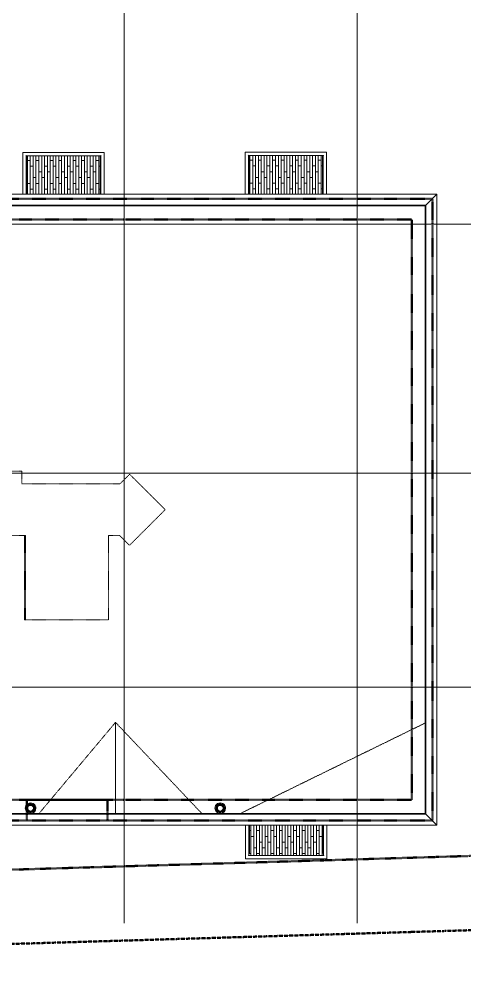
# Model space of a CAD drawing. Header units: inches. Extents: x -4235 to -464, y 9767 to 12359.
# Drawn here: x -2648 to -2024, y 9772 to 11104 of the extents above; entities that cross this region are included whole.
import ezdxf

# ---------------------------------------------------------------- set-up
doc = ezdxf.new("R2010")
doc.units = ezdxf.units.IN
doc.header["$MEASUREMENT"] = 0
for name, pattern in [('Dash 1_16_', [0.125, 0.0625, -0.0625]), ('Double Dash 3_8_', [1, 0.375, -0.125, 0.125, -0.125, 0.125, -0.125]), ('Grid Line 1_2_', [0.875, 0.5, -0.125, 0.125, -0.125])]:
    doc.linetypes.add(name, pattern=pattern)
for name, color, linetype, lineweight in [('A-FLOR-2', 7, 'Dash 1_16_', 9), ('A-FLOR-HRAL', 11, 'Continuous', 9), ('A-FLOR-PATT-1', 254, 'Continuous', 9), ('A-ROOF', 132, 'Continuous', 13), ('A-ROOF-1', 7, 'Dash 1_16_', 9), ('A-WALL-2', 113, 'Continuous', 9), ('C-PROP-LINE', 91, 'Double Dash 3_8_', 50), ('C-PROP-LINE-1', 91, 'Dash 1_16_', 50), ('M-EQPM', 50, 'Continuous', 9), ('S-GRID-1', 1, 'Grid Line 1_2_', 9)]:
    doc.layers.add(name, color=color, linetype=linetype, lineweight=lineweight)

# ---------------------------------------------------------------- blocks, each defined once
blk = doc.blocks.new('Basic Wall _ EXT - FIBER CEMENT - SMALL - ___-2145933-BACKGROUND - ROOF PLAN')
at = {"layer": 'A-WALL-2'}
for p, q in [((-3410.3, 10842.5), (-3394.9, 10858)), ((-2061.7, 10858), (-3394.9, 10858)), ((-2061.7, 10858), (-2077.2, 10842.5)), ((-3411, 10841.8), (-3410.6, 10842.3)), ((-2077.9, 10841.8), (-3411, 10841.8)), ((-3410.5, 10842.3), (-2077.4, 10842.3)), ((-2077.2, 10842.5), (-3410.3, 10842.5)), ((-2077.4, 10842.3), (-2077.9, 10841.8))]:
    blk.add_line(p, q, dxfattribs=at)
at = {"layer": 'A-WALL-2', "flags": 128}
for points in [[(-3410.6, 10842.3), (-3410.5, 10842.3), (-3410.5, 10842.3), (-3410.5, 10842.3)], [(-3410.5, 10842.3), (-3410.5, 10842.3), (-3410.5, 10842.3), (-3410.5, 10842.4), (-3410.4, 10842.4), (-3410.4, 10842.5), (-3410.3, 10842.5)], [(-2077.2, 10842.5), (-2077.2, 10842.5), (-2077.3, 10842.4), (-2077.3, 10842.4), (-2077.4, 10842.3), (-2077.4, 10842.3), (-2077.4, 10842.3)], [(-2077.4, 10842.3), (-2077.4, 10842.3), (-2077.4, 10842.3), (-2077.4, 10842.3)]]:
    blk.add_lwpolyline(points, dxfattribs=at)
blk = doc.blocks.new('Basic Wall _ EXT - FIBER CEMENT - SMALL - 1hr - ___-2145934-BACKGROUND - ROOF PLAN')
at = {"layer": 'A-WALL-2'}
for p, q in [((-2077.2, 10842.5), (-2061.7, 10858)), ((-2061.7, 9973.6), (-2061.7, 10858)), ((-2077.9, 10841.8), (-2077.4, 10842.3)), ((-2077.9, 9989.8), (-2077.9, 10841.8)), ((-2077.4, 10842.3), (-2077.4, 9989.3)), ((-2077.2, 9989.1), (-2077.2, 10842.5)), ((-2077.4, 9989.3), (-2077.9, 9989.8)), ((-2061.7, 9973.6), (-2077.2, 9989.1))]:
    blk.add_line(p, q, dxfattribs=at)
at = {"layer": 'A-WALL-2', "flags": 128}
for points in [[(-2077.4, 10842.3), (-2077.4, 10842.3), (-2077.4, 10842.3), (-2077.3, 10842.4), (-2077.3, 10842.4), (-2077.2, 10842.5), (-2077.2, 10842.5)], [(-2077.4, 10842.3), (-2077.4, 10842.3), (-2077.4, 10842.3), (-2077.4, 10842.3)], [(-2077.2, 9989.1), (-2077.2, 9989.1), (-2077.3, 9989.2), (-2077.3, 9989.2), (-2077.4, 9989.3), (-2077.4, 9989.3), (-2077.4, 9989.3)], [(-2077.4, 9989.3), (-2077.4, 9989.3), (-2077.4, 9989.3), (-2077.4, 9989.3)]]:
    blk.add_lwpolyline(points, dxfattribs=at)
blk = doc.blocks.new('Basic Wall _ EXT - FIBER CEMENT - SMALL - ___-2145937-BACKGROUND - ROOF PLAN')
at = {"layer": 'A-WALL-2'}
for p, q in [((-2077.2, 9989.1), (-3851.8, 9989.1)), ((-2077.4, 9989.3), (-3851.6, 9989.3)), ((-2077.9, 9989.8), (-3851.1, 9989.8)), ((-2077.9, 9989.8), (-2077.4, 9989.3)), ((-2077.2, 9989.1), (-2061.7, 9973.6)), ((-3867.3, 9973.6), (-2061.7, 9973.6))]:
    blk.add_line(p, q, dxfattribs=at)
at = {"layer": 'A-WALL-2', "flags": 128}
for points in [[(-2077.4, 9989.3), (-2077.4, 9989.3), (-2077.4, 9989.3), (-2077.4, 9989.3)], [(-2077.4, 9989.3), (-2077.4, 9989.3), (-2077.4, 9989.3), (-2077.3, 9989.2), (-2077.3, 9989.2), (-2077.2, 9989.1), (-2077.2, 9989.1)]]:
    blk.add_lwpolyline(points, dxfattribs=at)
blk = doc.blocks.new('Railing - Railing-2700266-BACKGROUND - ROOF PLAN')
at = {"layer": 'A-FLOR-HRAL'}
for p, q in [((-2216.5, 10917), (-2330.5, 10917)), ((-2330.5, 10917), (-2330.5, 10858)), ((-2325.8, 10912.3), (-2221.2, 10912.3)), ((-2325.8, 10858), (-2325.8, 10912.3)), ((-2221.2, 10912.3), (-2221.2, 10858)), ((-2216.5, 10858), (-2216.5, 10917))]:
    blk.add_line(p, q, dxfattribs=at)
for points, knots in [([(-2330.5, 10917), (-2330.5, 10917), (-2330.5, 10917), (-2330.5, 10917), (-2330.5, 10916.9), (-2330.4, 10916.9), (-2330.4, 10916.9), (-2330.4, 10916.9), (-2330.4, 10916.8), (-2330.3, 10916.8), (-2330.3, 10916.7), (-2330.2, 10916.7), (-2330.2, 10916.6), (-2330.1, 10916.6), (-2330.1, 10916.5)], [0, 0, 0, 0, 0.166667, 0.25, 0.333333, 0.416667, 0.458333, 0.5, 0.583333, 0.666667, 0.708333, 0.75, 0.833333, 1, 1, 1, 1]), ([(-2326.3, 10912.7), (-2326.2, 10912.7), (-2326.2, 10912.6), (-2326.1, 10912.6), (-2326.1, 10912.5), (-2326, 10912.5), (-2326, 10912.5), (-2326, 10912.4), (-2325.9, 10912.4), (-2325.9, 10912.4), (-2325.9, 10912.3), (-2325.8, 10912.3), (-2325.8, 10912.3), (-2325.8, 10912.3), (-2325.8, 10912.3)], [0, 0, 0, 0, 0.166667, 0.25, 0.333333, 0.375, 0.416667, 0.5, 0.541667, 0.583333, 0.666667, 0.75, 0.833333, 1, 1, 1, 1]), ([(-2220.7, 10912.7), (-2220.8, 10912.7), (-2220.8, 10912.6), (-2220.9, 10912.6), (-2221, 10912.5), (-2221, 10912.5), (-2221, 10912.5), (-2221.1, 10912.4), (-2221.1, 10912.4), (-2221.1, 10912.4), (-2221.1, 10912.3), (-2221.2, 10912.3), (-2221.2, 10912.3), (-2221.2, 10912.3), (-2221.2, 10912.3)], [0, 0, 0, 0, 0.166667, 0.25, 0.333333, 0.375, 0.416667, 0.5, 0.541667, 0.583333, 0.666667, 0.75, 0.833333, 1, 1, 1, 1]), ([(-2216.5, 10917), (-2216.5, 10917), (-2216.5, 10917), (-2216.5, 10917), (-2216.5, 10916.9), (-2216.6, 10916.9), (-2216.6, 10916.9), (-2216.6, 10916.9), (-2216.7, 10916.8), (-2216.7, 10916.8), (-2216.8, 10916.7), (-2216.8, 10916.7), (-2216.9, 10916.6), (-2216.9, 10916.6), (-2217, 10916.5)], [0, 0, 0, 0, 0.166667, 0.25, 0.333333, 0.416667, 0.458333, 0.5, 0.583333, 0.666667, 0.708333, 0.75, 0.833333, 1, 1, 1, 1])]:
    blk.add_open_spline(points, degree=3, knots=knots, dxfattribs=at)
blk = doc.blocks.new('Walls 118 - Walls 1-2567903-BACKGROUND - ROOF PLAN')
at = {"layer": 'A-WALL-2'}
for p, q in [((-2222.1, 10912.3), (-2222.1, 10858)), ((-2221.4, 10858), (-2221.4, 10912.3))]:
    blk.add_line(p, q, dxfattribs=at)
blk = doc.blocks.new('Walls 119 - Walls 1-2567922-BACKGROUND - ROOF PLAN')
at = {"layer": 'A-WALL-2'}
for p, q in [((-2325.6, 10912.3), (-2325.6, 10858)), ((-2324.9, 10858), (-2324.9, 10912.3))]:
    blk.add_line(p, q, dxfattribs=at)
blk = doc.blocks.new('Railing - Railing-2700276-BACKGROUND - ROOF PLAN')
at = {"layer": 'A-FLOR-HRAL'}
for p, q in [((-2330.1, 9973.6), (-2330.1, 9926.6)), ((-2325.4, 9931.3), (-2325.4, 9973.6)), ((-2220.8, 9973.6), (-2220.8, 9931.3)), ((-2216.1, 9926.6), (-2216.1, 9973.6)), ((-2330.1, 9926.6), (-2216.1, 9926.6)), ((-2220.8, 9931.3), (-2325.4, 9931.3))]:
    blk.add_line(p, q, dxfattribs=at)
for points, knots in [([(-2330.1, 9926.6), (-2330.1, 9926.6), (-2330.1, 9926.6), (-2330.1, 9926.6), (-2330.1, 9926.6), (-2330, 9926.7), (-2330, 9926.7), (-2330, 9926.7), (-2330, 9926.8), (-2329.9, 9926.8), (-2329.9, 9926.8), (-2329.8, 9926.9), (-2329.8, 9926.9), (-2329.7, 9927), (-2329.7, 9927)], [0, 0, 0, 0, 0.166667, 0.25, 0.333333, 0.416667, 0.458333, 0.5, 0.583333, 0.666667, 0.708333, 0.75, 0.833333, 1, 1, 1, 1]), ([(-2325.9, 9930.8), (-2325.8, 9930.9), (-2325.8, 9930.9), (-2325.7, 9931), (-2325.7, 9931.1), (-2325.6, 9931.1), (-2325.6, 9931.1), (-2325.6, 9931.2), (-2325.5, 9931.2), (-2325.5, 9931.2), (-2325.5, 9931.2), (-2325.4, 9931.3), (-2325.4, 9931.3), (-2325.4, 9931.3), (-2325.4, 9931.3)], [0, 0, 0, 0, 0.166667, 0.25, 0.333333, 0.375, 0.416667, 0.5, 0.541667, 0.583333, 0.666667, 0.75, 0.833333, 1, 1, 1, 1]), ([(-2220.3, 9930.8), (-2220.4, 9930.9), (-2220.4, 9930.9), (-2220.5, 9931), (-2220.6, 9931.1), (-2220.6, 9931.1), (-2220.6, 9931.1), (-2220.7, 9931.2), (-2220.7, 9931.2), (-2220.7, 9931.2), (-2220.7, 9931.2), (-2220.8, 9931.3), (-2220.8, 9931.3), (-2220.8, 9931.3), (-2220.8, 9931.3)], [0, 0, 0, 0, 0.166667, 0.25, 0.333333, 0.375, 0.416667, 0.5, 0.541667, 0.583333, 0.666667, 0.75, 0.833333, 1, 1, 1, 1]), ([(-2216.1, 9926.6), (-2216.1, 9926.6), (-2216.1, 9926.6), (-2216.1, 9926.6), (-2216.1, 9926.6), (-2216.2, 9926.7), (-2216.2, 9926.7), (-2216.2, 9926.7), (-2216.3, 9926.8), (-2216.3, 9926.8), (-2216.3, 9926.8), (-2216.4, 9926.9), (-2216.5, 9926.9), (-2216.5, 9927), (-2216.6, 9927)], [0, 0, 0, 0, 0.166667, 0.25, 0.333333, 0.416667, 0.458333, 0.5, 0.583333, 0.666667, 0.708333, 0.75, 0.833333, 1, 1, 1, 1])]:
    blk.add_open_spline(points, degree=3, knots=knots, dxfattribs=at)
blk = doc.blocks.new('Walls 44 - Walls 1-2569370-BACKGROUND - ROOF PLAN')
at = {"layer": 'A-WALL-2'}
for p, q in [((-2325.2, 9973.6), (-2325.2, 9933.8)), ((-2324.5, 9933.8), (-2324.5, 9973.6))]:
    blk.add_line(p, q, dxfattribs=at)
blk = doc.blocks.new('Railing - Railing-2572432-BACKGROUND - ROOF PLAN')
at = {"layer": 'A-FLOR-HRAL'}
for p, q in [((-2528.4, 10916.6), (-2642.5, 10916.6)), ((-2642.5, 10916.6), (-2642.5, 10858)), ((-2637.7, 10911.9), (-2533.1, 10911.9)), ((-2637.7, 10858), (-2637.7, 10911.9)), ((-2533.1, 10911.9), (-2533.1, 10858)), ((-2528.4, 10858), (-2528.4, 10916.6))]:
    blk.add_line(p, q, dxfattribs=at)
for points, knots in [([(-2642.5, 10916.6), (-2642.5, 10916.6), (-2642.5, 10916.6), (-2642.4, 10916.6), (-2642.4, 10916.6), (-2642.4, 10916.5), (-2642.3, 10916.5), (-2642.3, 10916.5), (-2642.3, 10916.5), (-2642.2, 10916.4), (-2642.2, 10916.4), (-2642.2, 10916.3), (-2642.1, 10916.3), (-2642, 10916.2), (-2642, 10916.2)], [0, 0, 0, 0, 0.166667, 0.25, 0.333333, 0.416667, 0.458333, 0.5, 0.583333, 0.666667, 0.708333, 0.75, 0.833333, 1, 1, 1, 1]), ([(-2638.2, 10912.4), (-2638.2, 10912.3), (-2638.1, 10912.3), (-2638, 10912.2), (-2638, 10912.2), (-2637.9, 10912.1), (-2637.9, 10912.1), (-2637.9, 10912.1), (-2637.9, 10912), (-2637.8, 10912), (-2637.8, 10912), (-2637.8, 10911.9), (-2637.7, 10911.9), (-2637.7, 10911.9), (-2637.7, 10911.9)], [0, 0, 0, 0, 0.166667, 0.25, 0.333333, 0.375, 0.416667, 0.5, 0.541667, 0.583333, 0.666667, 0.75, 0.833333, 1, 1, 1, 1]), ([(-2532.7, 10912.4), (-2532.7, 10912.3), (-2532.8, 10912.3), (-2532.8, 10912.2), (-2532.9, 10912.2), (-2532.9, 10912.1), (-2533, 10912.1), (-2533, 10912.1), (-2533, 10912), (-2533, 10912), (-2533.1, 10912), (-2533.1, 10911.9), (-2533.1, 10911.9), (-2533.1, 10911.9), (-2533.1, 10911.9)], [0, 0, 0, 0, 0.166667, 0.25, 0.333333, 0.375, 0.416667, 0.5, 0.541667, 0.583333, 0.666667, 0.75, 0.833333, 1, 1, 1, 1]), ([(-2528.4, 10916.6), (-2528.4, 10916.6), (-2528.4, 10916.6), (-2528.4, 10916.6), (-2528.5, 10916.6), (-2528.5, 10916.5), (-2528.5, 10916.5), (-2528.6, 10916.5), (-2528.6, 10916.5), (-2528.6, 10916.4), (-2528.7, 10916.4), (-2528.7, 10916.3), (-2528.8, 10916.3), (-2528.8, 10916.2), (-2528.9, 10916.2)], [0, 0, 0, 0, 0.166667, 0.25, 0.333333, 0.416667, 0.458333, 0.5, 0.583333, 0.666667, 0.708333, 0.75, 0.833333, 1, 1, 1, 1])]:
    blk.add_open_spline(points, degree=3, knots=knots, dxfattribs=at)
blk = doc.blocks.new('Walls 103 - Walls 1-2572478-BACKGROUND - ROOF PLAN')
at = {"layer": 'A-WALL-2'}
for p, q in [((-2534.1, 10911.9), (-2534.1, 10858)), ((-2533.3, 10858), (-2533.3, 10911.9))]:
    blk.add_line(p, q, dxfattribs=at)
blk = doc.blocks.new('Walls 104 - Walls 1-2572497-BACKGROUND - ROOF PLAN')
at = {"layer": 'A-WALL-2'}
for p, q in [((-2637.6, 10911.9), (-2637.6, 10858)), ((-2636.8, 10858), (-2636.8, 10911.9))]:
    blk.add_line(p, q, dxfattribs=at)
blk = doc.blocks.new('22142613 - Roof Drains - Type A - 15_ Strainer - 8_ Drain-V3-BACKGROUND - ROOF PLAN')
at = {"layer": 'M-EQPM'}
for p, q in [((-3564.8, 10002.1), (-3563.9, 10000.8)), ((-3563.2, 10003), (-3562.7, 10001.4)), ((-3559.6, 10001.4), (-3559.1, 10003)), ((-3558.5, 10000.8), (-3557.5, 10002.1)), ((-3568.7, 9997.4), (-3568.7, 9997.4)), ((-3567.2, 9997.2), (-3565.6, 9997.2)), ((-3566.9, 9999.1), (-3565.4, 9998.6)), ((-3566.8, 9995.4), (-3565.4, 9995.9)), ((-3566.1, 10000.8), (-3564.8, 9999.8)), ((-3565.9, 9993.7), (-3564.7, 9994.6)), ((-3565.2, 9997.6), (-3565.2, 9997.4)), ((-3564.5, 9992.4), (-3563.7, 9993.6)), ((-3562.8, 9991.6), (-3562.4, 9993)), ((-3560, 9993), (-3559.5, 9991.6)), ((-3558.7, 9993.6), (-3557.8, 9992.4)), ((-3557.6, 9994.6), (-3556.4, 9993.7)), ((-3557.5, 9999.8), (-3556.2, 10000.8)), ((-3557.2, 9997.4), (-3557.2, 9997.6)), ((-3557, 9995.9), (-3555.5, 9995.4)), ((-3556.9, 9998.6), (-3555.4, 9999.1)), ((-3556.7, 9997.2), (-3555.2, 9997.2)), ((-3553.7, 9997.4), (-3553.7, 9997.4))]:
    blk.add_line(p, q, dxfattribs=at)
at = {"layer": 'M-EQPM', "flags": 128}
for points in [[(-3563.9, 10000.8), (-3564.4, 10001.4), (-3564.8, 10002.1)], [(-3564.4, 10002.4), (-3564, 10001.7), (-3563.5, 10001)], [(-3562.7, 10001.4), (-3563, 10002.2), (-3563.2, 10003)], [(-3562.8, 10003.2), (-3562.5, 10002.4), (-3562.3, 10001.6)], [(-3561.4, 10001.7), (-3561.4, 10002.5), (-3561.4, 10003.4)], [(-3560.9, 10003.4), (-3560.9, 10002.5), (-3560.9, 10001.7)], [(-3560.1, 10001.6), (-3559.8, 10002.4), (-3559.6, 10003.2)], [(-3559.1, 10003), (-3559.4, 10002.2), (-3559.6, 10001.4)], [(-3558.8, 10001), (-3558.4, 10001.7), (-3557.9, 10002.4)], [(-3557.5, 10002.1), (-3558, 10001.4), (-3558.4, 10000.8)], [(-3567.2, 9997.7), (-3566.4, 9997.7), (-3565.6, 9997.6)], [(-3565.6, 9997.1), (-3566.4, 9997.2), (-3567.2, 9997.2)], [(-3567, 9995.9), (-3566.2, 9996.1), (-3565.5, 9996.3)], [(-3565.4, 9998.5), (-3566.2, 9998.8), (-3566.9, 9999.1)], [(-3566.8, 9999.6), (-3566, 9999.3), (-3565.3, 9999)], [(-3565.3, 9995.8), (-3566.1, 9995.6), (-3566.8, 9995.4)], [(-3566.2, 9994.1), (-3565.6, 9994.5), (-3564.9, 9995)], [(-3564.8, 9999.8), (-3565.5, 10000.3), (-3566.1, 10000.8)], [(-3564.7, 9994.6), (-3565.3, 9994.1), (-3565.9, 9993.7)], [(-3565.8, 10001.2), (-3565.2, 10000.7), (-3564.5, 10000.2)], [(-3564.9, 9992.7), (-3564.5, 9993.3), (-3564, 9993.9)], [(-3563.6, 9993.6), (-3564.1, 9993), (-3564.5, 9992.4)], [(-3563.3, 9991.8), (-3563.1, 9992.5), (-3562.8, 9993.2)], [(-3562.3, 9993), (-3562.6, 9992.3), (-3562.8, 9991.6)], [(-3561.4, 9991.4), (-3561.4, 9992.1), (-3561.4, 9992.9)], [(-3560.9, 9992.9), (-3560.9, 9992.1), (-3560.9, 9991.4)], [(-3559.5, 9991.6), (-3559.8, 9992.3), (-3560, 9993)], [(-3559.5, 9993.2), (-3559.3, 9992.5), (-3559.1, 9991.8)], [(-3557.8, 9992.4), (-3558.3, 9993), (-3558.7, 9993.6)], [(-3558.3, 9993.9), (-3557.9, 9993.3), (-3557.4, 9992.7)], [(-3557.8, 10000.2), (-3557.2, 10000.7), (-3556.5, 10001.2)], [(-3556.4, 9993.7), (-3557.1, 9994.1), (-3557.7, 9994.6)], [(-3556.2, 10000.8), (-3556.9, 10000.3), (-3557.5, 9999.8)], [(-3557.4, 9995), (-3556.8, 9994.5), (-3556.1, 9994.1)], [(-3557.1, 9999), (-3556.3, 9999.3), (-3555.6, 9999.6)], [(-3555.5, 9995.4), (-3556.3, 9995.6), (-3557, 9995.8)], [(-3555.4, 9999.1), (-3556.2, 9998.8), (-3556.9, 9998.5)], [(-3556.9, 9996.3), (-3556.1, 9996.1), (-3555.4, 9995.9)], [(-3556.8, 9997.6), (-3556, 9997.7), (-3555.2, 9997.7)], [(-3555.2, 9997.2), (-3556, 9997.2), (-3556.8, 9997.1)]]:
    blk.add_lwpolyline(points, dxfattribs=at)
at = {"layer": 'M-EQPM'}
for centre, major_axis, start_param, end_param in [((-3561.2, 9997.4), (7.5, 0), 0, 3.141593), ((-3561.2, 9997.4), (7.5, 0), 0, 3.141593), ((-3561.2, 9997.4), (6, 0), 2.230094, 2.456861), ((-3561.2, 9997.3), (4, 0), 0, 3.141593), ((-3561.2, 9997.4), (6, 0), 1.921009, 2.146732), ((-3561.2, 9997.4), (6, 0), 1.612475, 1.83765), ((-3561.2, 9997.3), (4.43, 0), 1.820803, 1.933842), ((-3561.2, 9997.3), (4.43, 0), 1.514279, 1.627314), ((-3561.2, 9997.4), (6, 0), 1.303943, 1.529118), ((-3561.2, 9997.3), (4.43, 0), 1.207751, 1.32079), ((-3561.2, 9997.4), (6, 0), 0.994861, 1.220584), ((-3561.2, 9997.4), (6, 0), 0.684732, 0.911499), ((-3561.2, 9997.4), (7.5, 0), 3.141593, 6.283185), ((-3561.2, 9997.4), (6, 0), 2.851802, 3.081699), ((-3561.2, 9997.4), (6, 0), 3.16507, 3.39675), ((-3561.2, 9997.4), (6, 0), 2.540227, 2.768432), ((-3561.2, 9997.4), (6, 0), 3.48012, 3.713498), ((-3561.2, 9997.4), (6, 0), 3.796864, 4.031687), ((-3561.2, 9997.3), (4.43, 0), 3.060354, 3.141593), ((-3561.2, 9997.3), (4.43, 0), 3.141593, 3.173424), ((-3561.2, 9997.3), (4.43, 0), 3.375724, 3.488791), ((-3561.2, 9997.3), (4.43, 0), 2.747406, 2.860472), ((-3561.2, 9997.3), (4, 0), 3.141593, 6.283185), ((-3561.2, 9997.3), (4.43, 0), 3.693397, 3.806455), ((-3561.2, 9997.3), (4.43, 0), 2.43676, 2.549818), ((-3561.2, 9997.4), (6, 0), 4.11505, 4.350924), ((-3561.2, 9997.3), (4.43, 0), 4.013027, 4.126075), ((-3561.2, 9997.3), (4.43, 0), 2.128072, 2.241119), ((-3561.2, 9997.3), (4.43, 0), 4.334077, 4.447116), ((-3561.2, 9997.4), (6, 0), 4.434283, 4.67071), ((-3561.2, 9997.3), (4.43, 0), 4.655871, 4.768907), ((-3561.2, 9997.4), (6, 0), 4.754068, 4.990495), ((-3561.2, 9997.3), (4.43, 0), 4.977662, 5.090701), ((-3561.2, 9997.4), (6, 0), 5.073854, 5.309728), ((-3561.2, 9997.3), (4.43, 0), 0.900473, 1.013521), ((-3561.2, 9997.3), (4.43, 0), 5.298703, 5.411751), ((-3561.2, 9997.3), (4.43, 0), 0.591774, 0.704832), ((-3561.2, 9997.3), (4.43, 0), 5.618323, 5.731381), ((-3561.2, 9997.4), (6, 0), 5.393091, 5.627914), ((-3561.2, 9997.3), (4.43, 0), 0.28112, 0.394187), ((-3561.2, 9997.3), (4.43, 0), 5.935987, 6.049054), ((-3561.2, 9997.3), (4.43, 0), 0, 0.081239), ((-3561.2, 9997.3), (4.43, 0), 6.251354, 6.283185), ((-3561.2, 9997.4), (6, 0), 0.373161, 0.601365), ((-3561.2, 9997.4), (6, 0), 5.71128, 5.944658), ((-3561.2, 9997.4), (6, 0), 0.059893, 0.289791), ((-3561.2, 9997.4), (6, 0), 6.028028, 6.259707)]:
    blk.add_ellipse(centre, major_axis=major_axis, ratio=0.999788, start_param=start_param, end_param=end_param, dxfattribs=at)
blk = doc.blocks.new('Walls 5 - Walls 1-2855689-BACKGROUND - ROOF PLAN')
at = {"layer": 'A-WALL-2'}
for p, q in [((-2221.7, 9973.6), (-2221.7, 9933.8)), ((-2221, 9933.8), (-2221, 9973.6))]:
    blk.add_line(p, q, dxfattribs=at)
blk = doc.blocks.new('Family - ___-1878357-BACKGROUND - ROOF PLAN')
at = {"layer": 'C-PROP-LINE'}
for p, q in [((-2096.4, 9823.9), (-1939.8, 9828.6)), ((-3831.8, 9772), (-2096.4, 9823.9))]:
    blk.add_line(p, q, dxfattribs=at)
blk = doc.blocks.new('Family - ___-2835860-BACKGROUND - ROOF PLAN')
at = {"layer": 'C-PROP-LINE-1'}
for p, q in [((-2067.9, 10851.4), (-3401.4, 10851.4)), ((-2067.9, 9980.2), (-2067.9, 10851.4)), ((-2636.9, 10009.1), (-2636.9, 9980.2)), ((-2523.7, 10009.1), (-2636.9, 10009.1)), ((-2523.7, 9980.2), (-2523.7, 10009.1)), ((-2636.9, 9980.2), (-3860.7, 9980.2)), ((-2067.9, 9980.2), (-2523.7, 9980.2))]:
    blk.add_line(p, q, dxfattribs=at)
blk = doc.blocks.new('Family - ___-2835903-BACKGROUND - ROOF PLAN')
at = {"layer": 'C-PROP-LINE-1'}
for p, q in [((-2096.8, 10822.5), (-3400.9, 10822.5)), ((-2096.8, 10009.1), (-2096.8, 10822.5)), ((-2096.8, 10009.1), (-3831.8, 10009.1))]:
    blk.add_line(p, q, dxfattribs=at)
blk = doc.blocks.new('Family - ___-2835932-BACKGROUND - ROOF PLAN')
at = {"layer": 'C-PROP-LINE-1'}
for p, q in [((-2067.9, 10851.4), (-3401.4, 10851.4)), ((-2067.9, 9980.2), (-2067.9, 10851.4)), ((-2067.9, 9980.2), (-3860.7, 9980.2))]:
    blk.add_line(p, q, dxfattribs=at)
blk = doc.blocks.new('Family - ___-2855424-BACKGROUND - ROOF PLAN')
at = {"layer": 'C-PROP-LINE-1'}
blk.add_line((-3987.1, 9871.4), (-600.6, 9972.8), dxfattribs=at)

msp = doc.modelspace()

# ---------------------------------------------------------------- hatches: boundary and pattern name
at = {"layer": 'A-FLOR-PATT-1'}
h = msp.add_hatch(dxfattribs=at)
h.set_pattern_fill('FP_16', color=256, style=0, pattern_type=2)
h.set_pattern_definition([(270, (-3303.971, 9809.277), (4, 2e-16), []), (0, (-3303.971, 9809.277), (8, 8), [4, -28]), (0, (-3299.971, 9793.277), (8, 8), [4, -28])])
h.paths.add_polyline_path([(-2637.7, 10858), (-2637.6, 10858), (-2637.6, 10911.9), (-2637.7, 10911.9), (-2637.7, 10859)], flags=0)
h.paths.add_polyline_path([(-2636.8, 10858), (-2534.1, 10858), (-2534.1, 10911.9), (-2636.8, 10911.9), (-2636.8, 10859)], flags=0)
h.paths.add_polyline_path([(-2533.1, 10858), (-2533.1, 10911.9), (-2533.3, 10911.9), (-2533.3, 10858), (-2533.3, 10858)], flags=0)
h = msp.add_hatch(dxfattribs=at)
h.set_pattern_fill('FP_4', color=256, style=0, pattern_type=2)
h.set_pattern_definition([(270, (-2992.047, 9809.639), (4, 2e-16), []), (0, (-2992.047, 9809.639), (8, 8), [4, -28]), (0, (-2988.047, 9793.639), (8, 8), [4, -28])])
h.paths.add_polyline_path([(-2267, 10858), (-2222.1, 10858), (-2222.1, 10912.3), (-2324.9, 10912.3), (-2324.9, 10858), (-2295, 10858)], flags=0)
h.paths.add_polyline_path([(-2325.6, 10858), (-2325.6, 10912.3), (-2325.8, 10912.3), (-2325.8, 10858)], flags=0)
h.paths.add_polyline_path([(-2221.4, 10858), (-2221.2, 10858), (-2221.3, 10912.3), (-2221.4, 10912.3), (-2221.4, 10859)], flags=0)
h = msp.add_hatch(dxfattribs=at)
h.set_pattern_fill('FP_9', color=256, style=0, pattern_type=2)
h.set_pattern_definition([(90, (-1554.576, 11021.939), (-4, 2e-16), []), (180, (-1554.576, 11021.939), (-8, -8), [4, -28]), (180, (-1558.576, 11037.939), (-8, -8), [4, -28])])
h.paths.add_polyline_path([(-2323, 9931.3), (-2220.8, 9931.3), (-2220.8, 9973.6), (-2221, 9973.6), (-2221, 9934.3), (-2221.1, 9934.2), (-2221.3, 9934.1), (-2221.5, 9934.1), (-2221.6, 9934.2), (-2221.7, 9934.3), (-2221.7, 9934.7), (-2221.7, 9973.6), (-2324.5, 9973.6), (-2324.5, 9934.3), (-2324.6, 9934.2), (-2324.8, 9934.1), (-2325, 9934.1), (-2325.1, 9934.2), (-2325.2, 9934.3), (-2325.2, 9934.7), (-2325.2, 9973.6), (-2325.4, 9973.6), (-2325.4, 9931.3), (-2323.1, 9931.3)], flags=0)

# ---------------------------------------------------------------- linework, layer by layer
at = {"layer": 'A-FLOR-2'}
for p, q in [((-2644, 10470), (-2785.5, 10470)), ((-2644, 10452), (-2644, 10470)), ((-2492.7, 10465.6), (-2506.3, 10452)), ((-2442.8, 10415.8), (-2492.7, 10465.6)), ((-2506.3, 10452), (-2644, 10452)), ((-2492.7, 10365.9), (-2442.8, 10415.8)), ((-2738.7, 10379.5), (-2638.6, 10379.5)), ((-2638.6, 10379.5), (-2638.6, 10261.6)), ((-2522.1, 10261.6), (-2522.1, 10379.5)), ((-2522.1, 10379.5), (-2506.3, 10379.5)), ((-2506.3, 10379.5), (-2492.7, 10365.9)), ((-2638.6, 10261.6), (-2522.1, 10261.6))]:
    msp.add_line(p, q, dxfattribs=at)
at = {"layer": 'A-ROOF'}
msp.add_line((-2512.4, 10117.7), (-2512.4, 9989.8), dxfattribs=at)
at = {"layer": 'A-ROOF-1'}
for p, q in [((-2639.9, 10261.6), (-2639.9, 10379.5)), ((-2638.6, 10261.6), (-2639.9, 10261.6)), ((-2619.8, 9989.8), (-2512.4, 10117.7)), ((-2512.4, 10117.7), (-2391.2, 9989.8)), ((-2337.6, 9989.8), (-2077.9, 10116.9))]:
    msp.add_line(p, q, dxfattribs=at)
at = {"layer": 'S-GRID-1'}
for p, q in [((-2500.3, 9836.2), (-2500.3, 12310.3)), ((-2173.3, 9836.2), (-2173.3, 12310.3)), ((-464.5, 10816.2), (-4185.7, 10816.2)), ((-464.5, 10467.2), (-4185.7, 10467.2)), ((-464.5, 10167.2), (-4185.7, 10167.2))]:
    msp.add_line(p, q, dxfattribs=at)

# ---------------------------------------------------------------- block references
at = {"layer": 'A-FLOR-HRAL'}
for name in ['Railing - Railing-2572432-BACKGROUND - ROOF PLAN', 'Railing - Railing-2700266-BACKGROUND - ROOF PLAN', 'Railing - Railing-2700276-BACKGROUND - ROOF PLAN']:
    msp.add_blockref(name, (0, 0), dxfattribs=at)
at = {"layer": 'A-WALL-2'}
for name in ['Walls 104 - Walls 1-2572497-BACKGROUND - ROOF PLAN', 'Walls 103 - Walls 1-2572478-BACKGROUND - ROOF PLAN', 'Walls 119 - Walls 1-2567922-BACKGROUND - ROOF PLAN', 'Walls 118 - Walls 1-2567903-BACKGROUND - ROOF PLAN', 'Basic Wall _ EXT - FIBER CEMENT - SMALL - ___-2145933-BACKGROUND - ROOF PLAN', 'Basic Wall _ EXT - FIBER CEMENT - SMALL - 1hr - ___-2145934-BACKGROUND - ROOF PLAN', 'Basic Wall _ EXT - FIBER CEMENT - SMALL - ___-2145937-BACKGROUND - ROOF PLAN', 'Walls 44 - Walls 1-2569370-BACKGROUND - ROOF PLAN', 'Walls 5 - Walls 1-2855689-BACKGROUND - ROOF PLAN']:
    msp.add_blockref(name, (0, 0), dxfattribs=at)
at = {"layer": 'C-PROP-LINE'}
msp.add_blockref('Family - ___-1878357-BACKGROUND - ROOF PLAN', (0, 0), dxfattribs=at)
at = {"layer": 'C-PROP-LINE-1'}
for name in ['Family - ___-2835860-BACKGROUND - ROOF PLAN', 'Family - ___-2835932-BACKGROUND - ROOF PLAN', 'Family - ___-2835903-BACKGROUND - ROOF PLAN', 'Family - ___-2855424-BACKGROUND - ROOF PLAN']:
    msp.add_blockref(name, (0, 0), dxfattribs=at)
at = {"layer": 'M-EQPM'}
for p in [(929.7, 0), (1195.7, 0)]:
    msp.add_blockref('22142613 - Roof Drains - Type A - 15_ Strainer - 8_ Drain-V3-BACKGROUND - ROOF PLAN', p, dxfattribs=at)

doc.saveas('drawing.dxf')
